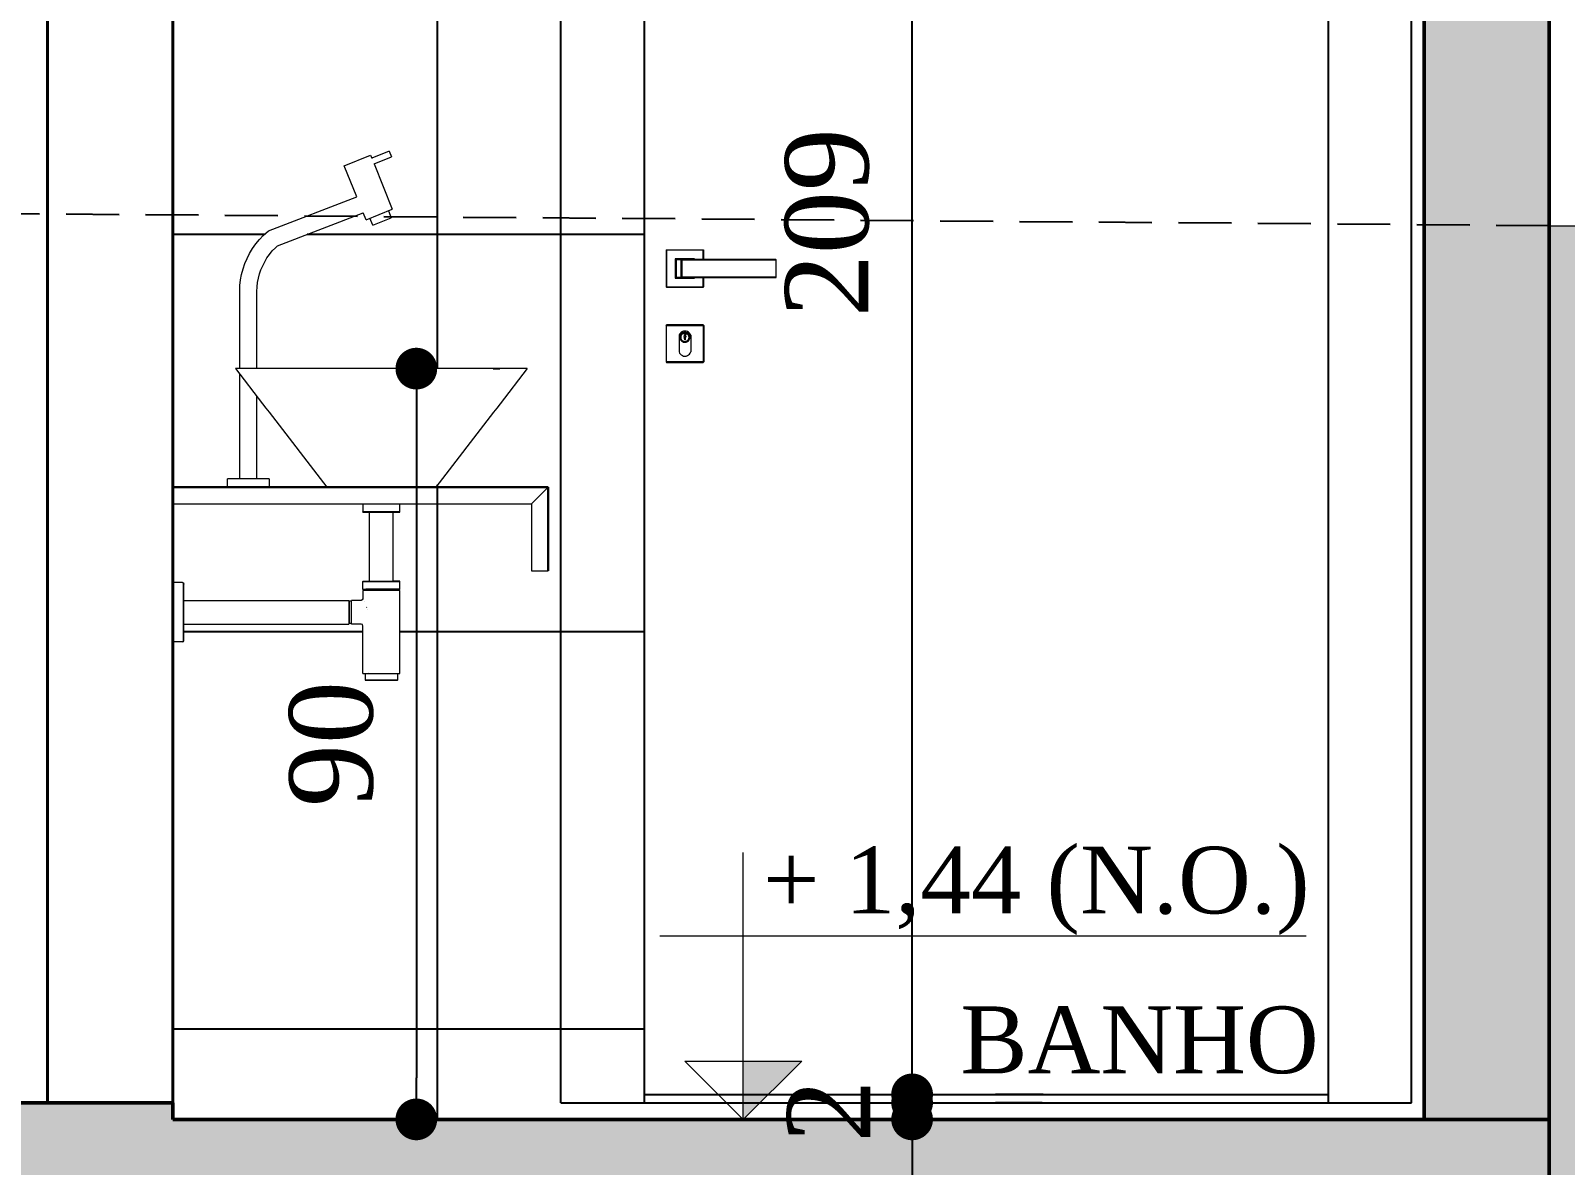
# Model space of a CAD drawing. Header units: millimetres. Extents: x 81693 to 98868, y 6565 to 11437.
# Drawn here: x 91829.7 to 92013.7, y 8896.2 to 9032.2 of the extents above; entities that cross this region are included whole.
import ezdxf
from ezdxf import colors
from ezdxf.entities.mleader import LeaderData, LeaderLine
from ezdxf.math import Vec2, Vec3

# ---------------------------------------------------------------- set-up
doc = ezdxf.new("R2010")
doc.units = ezdxf.units.MM
doc.linetypes.add('ACAD_ISO05W100', pattern=[33, 24, -3, 0, -3, 0, -3])
doc.linetypes.add('HIDDEN', pattern=[9.525, 6.35, -3.175])
for name, color, linetype, lineweight in [('Cotas', 12, 'Continuous', 5), ('Fachadas - Varanda', 3, 'Continuous', 30), ('Hachura', 1, 'Continuous', 9), ('Parede Baixa', 5, 'Continuous', 50), ('Parede Corte', 4, 'Continuous', 40), ('Pisos', 55, 'Continuous', 5), ('Portas - Janelas', 2, 'Continuous', 20), ('Projeção Balanço', 2, 'ACAD_ISO05W100', 20)]:
    doc.layers.add(name, color=color, linetype=linetype, lineweight=lineweight)
for name, color, linetype in [('Piso', 55, 'Continuous'), ('PORTAS', 3, 'Continuous'), ('Portas-Cotas', 2, 'Continuous'), ('Projeção Janela - Viga', 1, 'HIDDEN')]:
    doc.layers.add(name, color=color, linetype=linetype)
doc.styles.add('Valéria', font='romantic.ttf', dxfattribs={"height": 10})
doc.styles.add('Valéria1', font='romantic.ttf', dxfattribs={"height": 10})
doc.dimstyles.new('Cota - 50', dxfattribs={"dimtxt": 10, "dimasz": 5, "dimexe": 10, "dimexo": 20, "dimgap": 5, "dimtad": 1, "dimtxsty": 'Valéria', "dimblk": 'DOT', "dimcen": 0, "dimclrd": 12, "dimclre": 12, "dimclrt": 2, "dimazin": 2, "dimtfac": 1, "dimtix": 1, "dimtmove": 0, "dimatfit": 3, "dimldrblk": 'DOT', "dimfxl": 1, "dimarcsym": 0})

# ---------------------------------------------------------------- blocks, each defined once
blk = doc.blocks.new('_Dot')
at = {"color": 0, "linetype": 'ByBlock', "lineweight": -2}
blk.add_line((-0.5, 0), (-1, 0), dxfattribs=at)
at = {"color": 0, "linetype": 'ByBlock', "const_width": 0.5}
blk.add_lwpolyline([(-0.25, 0, 1), (0.25, 0, 1)], format="xyb", close=True, dxfattribs=at)
blk = doc.blocks.new('*D154')
at = {"layer": 'Cotas', "color": 12, "lineweight": -2, "transparency": 16777216}
for p, q in [((91885.15, 8991.72), (91885.95, 8991.72)), ((91875.95, 8986.72), (91875.95, 8906.72)), ((91891.75, 8901.72), (91885.95, 8901.72))]:
    blk.add_line(p, q, dxfattribs=at)
at = {"layer": 'Defpoints', "color": 0, "transparency": 16777216}
for p in [(91865.15, 8991.72), (91871.75, 8901.72), (91875.95, 8901.72)]:
    blk.add_point(p, dxfattribs=at)
at = {"layer": 'Cotas', "color": 12, "lineweight": -2, "transparency": 16777216, "xscale": 5, "yscale": 5, "zscale": 5}
for p, rotation in [((91875.95, 8991.72), 90), ((91875.95, 8901.72), 270)]:
    blk.add_blockref('_Dot', p, dxfattribs=dict(at, rotation=rotation))
at = {"layer": 'Cotas', "color": 2, "transparency": 16777216, "insert": (91865.78, 8946.72), "char_height": 10, "attachment_point": 5, "rotation": 90, "style": 'Valéria'}
blk.add_mtext('90', dxfattribs=at)
blk = doc.blocks.new('*D155')
at = {"layer": 'Cotas', "color": 12, "lineweight": -2, "transparency": 16777216}
for p, q in [((91935.38, 8908.72), (91935.38, 8913.72)), ((91935.38, 8903.72), (91935.38, 8901.72)), ((91950.97, 8903.72), (91945.38, 8903.72)), ((91950.97, 8901.72), (91945.38, 8901.72)), ((91935.38, 8896.72), (91935.38, 8891.72))]:
    blk.add_line(p, q, dxfattribs=at)
at = {"layer": 'Defpoints', "color": 0, "transparency": 16777216}
for p in [(91930.97, 8903.72), (91930.97, 8901.72), (91935.38, 8901.72)]:
    blk.add_point(p, dxfattribs=at)
at = {"layer": 'Cotas', "color": 12, "lineweight": -2, "transparency": 16777216, "xscale": 5, "yscale": 5, "zscale": 5}
for p, rotation in [((91935.38, 8903.72), 270), ((91935.38, 8901.72), 90)]:
    blk.add_blockref('_Dot', p, dxfattribs=dict(at, rotation=rotation))
at = {"layer": 'Cotas', "color": 2, "transparency": 16777216, "insert": (91925.38, 8902.72), "char_height": 10, "attachment_point": 5, "rotation": 90, "style": 'Valéria'}
blk.add_mtext('2', dxfattribs=at)
blk = doc.blocks.new('*D156')
at = {"layer": 'Cotas', "color": 12, "lineweight": -2, "transparency": 16777216}
for p, q in [((91951.09, 9113.72), (91945.38, 9113.72)), ((91935.38, 8909.72), (91935.38, 9108.72)), ((91951.09, 8904.72), (91945.38, 8904.72))]:
    blk.add_line(p, q, dxfattribs=at)
at = {"layer": 'Defpoints', "color": 0, "transparency": 16777216}
for p in [(91931.09, 9113.72), (91935.38, 9113.72), (91931.09, 8904.72)]:
    blk.add_point(p, dxfattribs=at)
at = {"layer": 'Cotas', "color": 12, "lineweight": -2, "transparency": 16777216, "xscale": 5, "yscale": 5, "zscale": 5}
for p, rotation in [((91935.38, 9113.72), 90), ((91935.38, 8904.72), 270)]:
    blk.add_blockref('_Dot', p, dxfattribs=dict(at, rotation=rotation))
at = {"layer": 'Cotas', "color": 2, "transparency": 16777216, "insert": (91925.21, 9009.22), "char_height": 10, "attachment_point": 5, "rotation": 90, "style": 'Valéria'}
blk.add_mtext('209', dxfattribs=at)
blk = doc.blocks.new('*D158')
at = {"layer": 'Cotas', "color": 12, "lineweight": -2, "transparency": 16777216}
for p, q in [((92016.75, 9213.72), (92074.52, 9213.72)), ((92064.52, 8906.72), (92064.52, 9208.72)), ((92016.75, 8901.72), (92074.52, 8901.72))]:
    blk.add_line(p, q, dxfattribs=at)
at = {"layer": 'Defpoints', "color": 0, "transparency": 16777216}
for p in [(91996.75, 9213.72), (92064.52, 9213.72), (91996.75, 8901.72)]:
    blk.add_point(p, dxfattribs=at)
at = {"layer": 'Cotas', "color": 12, "lineweight": -2, "transparency": 16777216, "xscale": 5, "yscale": 5, "zscale": 5}
for p, rotation in [((92064.52, 9213.72), 90), ((92064.52, 8901.72), 270)]:
    blk.add_blockref('_Dot', p, dxfattribs=dict(at, rotation=rotation))
at = {"layer": 'Cotas', "color": 2, "transparency": 16777216, "insert": (92054.42, 9057.72), "char_height": 10, "attachment_point": 5, "rotation": 90, "style": 'Valéria'}
blk.add_mtext('312', dxfattribs=at)
blk = doc.blocks.new('*D161')
at = {"layer": 'Cotas', "color": 12, "lineweight": -2, "transparency": 16777216}
for p, q in [((92012.84, 9346.72), (92108.55, 9346.72)), ((92098.55, 9341.72), (92098.55, 8906.72)), ((92016.75, 8901.72), (92108.55, 8901.72))]:
    blk.add_line(p, q, dxfattribs=at)
at = {"layer": 'Defpoints', "color": 0, "transparency": 16777216}
for p in [(91992.84, 9346.72), (91996.75, 8901.72), (92098.55, 8901.72)]:
    blk.add_point(p, dxfattribs=at)
at = {"layer": 'Cotas', "color": 12, "lineweight": -2, "transparency": 16777216, "xscale": 5, "yscale": 5, "zscale": 5}
for p, rotation in [((92098.55, 9346.72), 90), ((92098.55, 8901.72), 270)]:
    blk.add_blockref('_Dot', p, dxfattribs=dict(at, rotation=rotation))
at = {"layer": 'Cotas', "color": 2, "transparency": 16777216, "insert": (92088.36, 9124.22), "char_height": 10, "attachment_point": 5, "rotation": 90, "style": 'Valéria'}
blk.add_mtext('445', dxfattribs=at)

msp = doc.modelspace()

# ---------------------------------------------------------------- hatches: boundary and pattern name
at = {"layer": 'Hachura'}
h = msp.add_hatch(dxfattribs=at)
h.set_pattern_fill('EARTH', color=256, scale=2, angle=45)
h.set_pattern_definition([(45, (24631.961, 6959.92), (2e-15, 17.9605122), [12.7, -12.7]), (45, (24628.593, 6963.288), (2e-15, 17.9605122), [12.7, -12.7]), (45, (24625.226, 6966.656), (2e-15, 17.9605122), [12.7, -12.7]), (135, (24625.226, 6968.901), (-17.9605122, 2e-15), [12.7, -12.7]), (135, (24628.593, 6972.268), (-17.9605122, 2e-15), [12.7, -12.7]), (135, (24631.961, 6975.636), (-17.9605122, 2e-15), [12.7, -12.7])])
edge = h.paths.add_edge_path()
edge.add_line((92041.754, 9008.8371), (92011.754, 9008.8371))
edge.add_line((92011.754, 9008.8371), (92011.754, 8763.7156))
edge.add_arc((92011.754, 8757.7156), 6, 42.062441, 90, ccw=False)
edge.add_line((92016.2084, 8761.7353), (92041.754, 8784.787))
edge.add_line((92041.754, 8784.787), (92041.754, 9008.8371))
edge = h.paths.add_edge_path()
edge.add_line((92041.754, 8784.787), (92016.2084, 8761.7353))
edge.add_arc((92011.754, 8757.7156), 6, 0, 42.062441, ccw=False)
edge.add_arc((92011.754, 8757.7156), 6, -90, 0, ccw=False)
edge.add_line((92011.754, 8751.7156), (92011.754, 8748.7156))
edge.add_line((92011.754, 8748.7156), (92011.754, 8705.8223))
edge.add_line((92011.754, 8705.8223), (92041.754, 8705.8223))
edge.add_line((92041.754, 8705.8223), (92041.754, 8784.787))
h.paths.add_polyline_path([(91981.754, 8893.7156), (91854.254, 8893.7156), (91854.254, 8757.7156), (91981.754, 8757.7156)])
h.paths.add_polyline_path([(91824.254, 8893.7156), (91736.754, 8893.7156), (91736.754, 8757.7156), (91824.254, 8757.7156)])
h.paths.add_polyline_path([(91689.649, 8893.7156), (91526.754, 8893.7156), (91526.754, 8756.3139), (91556.2851, 8756.3993), (91689.6994, 8757.4401)])
h.paths.add_polyline_path([(91706.754, 8893.7156), (91689.649, 8893.7156), (91689.6994, 8757.4401), (91706.754, 8757.5732)])
h.paths.add_polyline_path([(91706.754, 8756.8342), (91689.6996, 8756.7849), (91689.7058, 8740.0792), (91706.754, 8740.1612)])
h.paths.add_polyline_path([(91689.6996, 8756.7849), (91556.2851, 8756.3993), (91526.754, 8756.1689), (91526.754, 8739.2953), (91689.7058, 8740.0792)])
h.paths.add_polyline_path([(91689.7058, 8740.0792), (91526.754, 8739.2953), (91526.754, 8705.8223), (91689.7185, 8705.8223)])
h.paths.add_polyline_path([(91706.754, 8757.5732), (91689.6994, 8757.4401), (91689.6996, 8756.7849), (91706.754, 8756.8342)])
h.paths.add_polyline_path([(91706.754, 8740.1612), (91689.7058, 8740.0792), (91689.7185, 8705.8223), (91706.754, 8705.8223)])
h.paths.add_polyline_path([(91824.254, 8757.1737), (91736.754, 8756.9209), (91736.754, 8740.3055), (91824.254, 8740.7264)])
h.paths.add_polyline_path([(91824.254, 8757.7156), (91736.754, 8757.7156), (91736.754, 8756.9209), (91824.254, 8757.1737)])
h.paths.add_polyline_path([(91824.254, 8740.7264), (91736.754, 8740.3055), (91736.754, 8705.8223), (91824.254, 8705.8223)])
h.paths.add_polyline_path([(91981.754, 8757.6289), (91854.254, 8757.2604), (91854.254, 8740.8708), (91981.754, 8741.4841)])
h.paths.add_polyline_path([(91981.754, 8741.4841), (91854.254, 8740.8708), (91854.254, 8705.8223), (91981.754, 8705.8223)])
h.paths.add_polyline_path([(91496.754, 8893.7156), (91406.754, 8893.7156), (91406.754, 8755.9527), (91496.754, 8756.2272)])
h.paths.add_polyline_path([(91496.754, 8755.9348), (91496.754, 8756.2272), (91406.754, 8755.9527), (91406.754, 8755.2327)])
h.paths.add_polyline_path([(91496.754, 8755.9348), (91406.754, 8755.2327), (91406.754, 8738.694), (91496.754, 8739.151)])
h.paths.add_polyline_path([(91496.754, 8739.151), (91406.754, 8738.694), (91406.754, 8705.8223), (91496.754, 8705.8223)])
h.paths.add_polyline_path([(91330.541, 8893.7156), (91034.254, 8893.7156), (91034.254, 8754.8905), (91330.541, 8755.7468)])
edge = h.paths.add_edge_path()
edge.add_arc((91076.2504, 8752.6542), 1.25, 0.446999, 89.73702, ccw=False)
edge.add_line((91077.5004, 8752.6639), (91330.541, 8754.6381))
edge.add_line((91330.541, 8754.6381), (91330.541, 8755.7468))
edge.add_line((91330.541, 8755.7468), (91034.254, 8754.8905))
edge.add_line((91034.254, 8754.8905), (91034.254, 8752.3265))
edge.add_line((91034.254, 8752.3265), (91075.0004, 8752.6444))
edge.add_arc((91076.2504, 8752.6542), 1.25, 89.73702, 180.446999, ccw=False)
edge = h.paths.add_edge_path()
edge.add_line((91330.541, 8754.6381), (91077.5004, 8752.6639))
edge.add_arc((91076.2504, 8752.6542), 1.25, -90.26298, 0.446999, ccw=False)
edge.add_arc((91076.2504, 8752.6542), 1.25, 180.446999, 269.73702, ccw=False)
edge.add_line((91075.0004, 8752.6444), (91034.254, 8752.3265))
edge.add_line((91034.254, 8752.3265), (91034.254, 8736.9261))
edge.add_line((91034.254, 8736.9261), (91215.2328, 8737.7967))
edge.add_arc((91216.4828, 8737.8027), 1.25, 90, 180.275624, ccw=False)
edge.add_arc((91216.4828, 8737.8027), 1.25, 0.275624, 90, ccw=False)
edge.add_line((91217.7328, 8737.8087), (91330.541, 8738.3514))
edge.add_line((91330.541, 8738.3514), (91330.541, 8754.6381))
h.paths.add_polyline_path([(91076.1791, 8737.1278), (91034.254, 8736.9261), (91034.254, 8705.8223), (91076.0354, 8705.8223)])
edge = h.paths.add_edge_path()
edge.add_line((91330.541, 8738.3514), (91217.7328, 8737.8087))
edge.add_arc((91216.4828, 8737.8027), 1.25, -90, 0.275624, ccw=False)
edge.add_arc((91216.4828, 8737.8027), 1.25, 180.275624, 270, ccw=False)
edge.add_line((91215.2328, 8737.7967), (91076.1791, 8737.1278))
edge.add_line((91076.1791, 8737.1278), (91076.0354, 8705.8223))
edge.add_line((91076.0354, 8705.8223), (91330.541, 8705.8223))
edge.add_line((91330.541, 8705.8223), (91330.541, 8738.3514))
h.paths.add_polyline_path([(91376.754, 8755.8659), (91330.541, 8755.7468), (91330.541, 8754.6381), (91376.754, 8754.9596)])
h.paths.add_polyline_path([(91376.754, 8754.9596), (91330.541, 8754.6381), (91330.541, 8738.3514), (91376.754, 8738.5496)])
h.paths.add_polyline_path([(91376.754, 8738.5496), (91330.541, 8738.3514), (91330.541, 8705.8223), (91376.754, 8705.8223)])
h.paths.add_polyline_path([(91376.754, 8893.7156), (91330.541, 8893.7156), (91330.541, 8755.7468), (91376.754, 8755.8659)])
h.paths.add_polyline_path([(91004.254, 8893.7156), (90911.754, 8893.7156), (90911.754, 8754.522), (91004.254, 8754.8038)])
h.paths.add_polyline_path([(91004.254, 8754.8038), (90911.754, 8754.522), (90911.754, 8751.3708), (91004.254, 8752.0925)])
h.paths.add_polyline_path([(91004.254, 8752.0925), (90911.754, 8751.3708), (90911.754, 8736.3127), (91004.254, 8736.7818)])
h.paths.add_polyline_path([(91004.254, 8736.7818), (90911.754, 8736.3127), (90911.754, 8705.8223), (91004.254, 8705.8223)])
edge = h.paths.add_edge_path()
edge.add_line((90881.754, 8893.7156), (90551.754, 8893.7156))
edge.add_line((90551.754, 8893.7156), (90551.754, 8753.496))
edge.add_line((90551.754, 8753.496), (90786.6431, 8754.1749))
edge.add_arc((90787.8931, 8754.1785), 1.25, 89.889028, 180.165594, ccw=False)
edge.add_arc((90787.8931, 8754.1785), 1.25, 0.165594, 89.889028, ccw=False)
edge.add_line((90789.1431, 8754.1821), (90881.754, 8754.4353))
edge.add_line((90881.754, 8754.4353), (90881.754, 8893.7156))
edge = h.paths.add_edge_path()
edge.add_line((90881.754, 8754.4353), (90789.1431, 8754.1821))
edge.add_arc((90787.8931, 8754.1785), 1.25, -90.110972, 0.165594, ccw=False)
edge.add_arc((90787.8931, 8754.1785), 1.25, 180.165594, 269.889028, ccw=False)
edge.add_line((90786.6431, 8754.1749), (90551.754, 8753.496))
edge.add_line((90551.754, 8753.496), (90551.754, 8748.5622))
edge.add_line((90551.754, 8748.5622), (90881.754, 8751.0977))
edge.add_line((90881.754, 8751.0977), (90881.754, 8754.4353))
h.paths.add_polyline_path([(90787.8834, 8749.1785), (90787.8858, 8750.4044), (90551.754, 8748.5622), (90551.754, 8734.605), (90787.8574, 8735.7408)])
h.paths.add_polyline_path([(90787.8574, 8735.7408), (90551.754, 8734.605), (90551.754, 8705.8223), (90787.7995, 8705.8223)])
h.paths.add_polyline_path([(90521.754, 9020.4233), (90491.754, 9020.4233), (90491.754, 8705.8223), (90521.754, 8705.8223)])
at = {"layer": 'Piso'}
h = msp.add_hatch(dxfattribs=at)
h.set_pattern_fill('ANSI37', color=256, scale=15, angle=45)
h.set_pattern_definition([(90, (24631.96, 6959.92), (-47.625, 1e-14), []), (180, (24631.96, 6959.92), (-1e-14, -47.625), [])])
h.paths.add_polyline_path([(91996.754, 9196.7156), (91996.754, 9213.7156), (91846.754, 9213.7156), (91846.754, 9196.7156), (91846.754, 9138.7502), (91996.754, 9152.3829), (91996.754, 9163.7156)])
h.paths.add_polyline_path([(91996.754, 9152.3829), (91846.754, 9138.7502), (91846.754, 9010.1258), (91862.7922, 9010.0012), (91868.8121, 9012.313), (91867.314, 9016.0208), (91870.461, 9017.2922), (91870.6075, 9016.9296), (91872.6891, 9017.7706), (91872.9628, 9017.0932), (91870.8812, 9016.2522), (91873.0705, 9010.8336), (91872.6069, 9010.6463), (91872.8993, 9009.9226), (91893.254, 9009.7644), (91893.254, 9123.7156), (91995.254, 9123.7156), (91995.254, 9008.9717), (91996.754, 9008.9601)])
h.paths.add_polyline_path([(91872.8993, 9009.9226), (91872.9422, 9009.8165), (91870.7224, 9008.9196), (91870.3871, 9009.7494), (91869.9235, 9009.5621), (91869.768, 9009.947), (91868.4354, 9009.9573), (91859.3176, 9006.4573), (91859.0483, 9006.2102), (91858.6851, 9005.8258), (91858.3502, 9005.4165), (91858.0453, 9004.9844), (91857.7719, 9004.5317), (91857.5315, 9004.0606), (91857.3252, 9003.5736), (91857.1541, 9003.0732), (91857.0191, 9002.5619), (91856.9208, 9002.0422), (91856.8598, 9001.5169), (91856.8358, 9000.9769), (91856.8358, 8991.7156), (91889.254, 8991.7156), (91885.9817, 8987.4917), (91885.5808, 8986.9743), (91885.2085, 8986.4917), (91878.2711, 8977.4917), (91891.754, 8977.4917), (91891.754, 8967.4917), (91889.754, 8967.4917), (91889.754, 8975.4917), (91891.754, 8977.4917), (91846.754, 8977.4917), (91846.754, 8966.0762), (91848.0896, 8966.0731), (91848.0897, 8958.9537), (91846.754, 8958.9794), (91846.754, 8903.7156), (91846.754, 8901.7156), (91915.1469, 8901.7156), (91912.1469, 8904.7156), (91903.254, 8904.7156), (91903.254, 9009.6867)])
h.paths.add_polyline_path([(91873.7399, 8974.5122), (91873.8961, 8974.5122), (91873.9221, 8974.5389), (91873.764, 8974.5389)], flags=16)
h.paths.add_polyline_path([(91873.9221, 8966.2131), (91873.9534, 8966.2398), (91873.4797, 8966.2399), (91873.4733, 8966.2389), (91873.7205, 8966.2398), (91873.3206, 8966.2398), (91873.2942, 8966.2131)], flags=16)
h.paths.add_polyline_path([(91869.889, 8965.287), (91873.5859, 8965.287), (91873.6152, 8965.2871), (91873.9221, 8965.287), (91873.9802, 8965.2872), (91873.9802, 8965.1414), (91873.9618, 8965.1414), (91873.9619, 8957.0098), (91873.9619, 8955.1682), (91873.7131, 8955.1682), (91873.7131, 8954.3668), (91869.7969, 8954.3668), (91869.7969, 8955.1682), (91869.795, 8955.1682), (91869.5463, 8955.1681), (91869.5463, 8960.864), (91869.4798, 8961.0437), (91869.3508, 8961.0911), (91868.1922, 8961.0979), (91868.1922, 8961.1599), (91867.8385, 8961.1599), (91867.8385, 8963.8769), (91868.1922, 8963.8769), (91868.1922, 8963.9392), (91869.352, 8963.9363), (91869.4757, 8963.9914), (91869.5296, 8964.1144), (91869.5482, 8965.2667), (91869.5278, 8965.287)], flags=16)
h.paths.add_polyline_path([(91873.6142, 8965.2603), (91873.5808, 8965.2603), (91873.592, 8965.2603)], flags=0)
h.paths.add_polyline_path([(91869.5278, 8974.5389), (91869.5545, 8974.5122), (91869.6075, 8974.5122), (91869.7686, 8974.5122), (91869.7681, 8974.5122), (91869.5278, 8974.5122)], flags=16)
h.paths.add_polyline_path([(91873.1706, 8966.2398), (91873.1706, 8966.2131), (91873.1263, 8966.2131), (91870.3375, 8966.2131), (91869.5279, 8966.2131), (91869.5546, 8966.2399), (91870.0283, 8966.2398), (91870.0437, 8966.2398), (91870.3375, 8966.2398), (91873.1706, 8966.2398)], flags=16)
h.paths.add_polyline_path([(91854.8804, 9002.3532), (91855.006, 9003.0174), (91855.1786, 9003.6709), (91855.3972, 9004.3105), (91855.6609, 9004.9329), (91855.9682, 9005.5349), (91856.3176, 9006.1135), (91856.7073, 9006.6658), (91857.1353, 9007.1889), (91857.5995, 9007.6802), (91858.2121, 9008.2423), (91862.7922, 9010.0012), (91846.754, 9010.1258), (91846.754, 8977.4917), (91853.3074, 8977.4917), (91853.3074, 8978.4976), (91854.7732, 8978.4976), (91854.7732, 8991.0454), (91854.254, 8991.7156), (91854.7732, 8991.7156), (91854.7732, 9001.4299)])
h.paths.add_polyline_path([(91935.9742, 9149.4775), (91935.9742, 9176.6668), (91914.421, 9176.6668), (91914.421, 9149.4775)], flags=24)
h.paths.add_polyline_path([(91876.4257, 8936.7674), (91876.4257, 8956.5603), (91854.8724, 8956.5603), (91854.8724, 8936.7674)], flags=24)
at = {"layer": 'Portas - Janelas'}
msp.add_hatch(color=256, dxfattribs=at).paths.add_polyline_path([(91922.1469, 8908.7156), (91915.1469, 8908.7156), (91915.1469, 8901.7156)])
at = {"layer": 'Portas-Cotas'}
h = msp.add_hatch(dxfattribs=at)
h.set_pattern_fill('AR-CONC', color=256, scale=0.1, angle=45)
h.set_pattern_definition([(95, (24631.961, 6959.92), (14.009465, 11.755338), [1.905, -20.955]), (40, (24631.961, 6959.92), (-16.0018453, 11.017673), [1.524, -16.7640584]), (145.451445, (24633.128, 6960.9), (-1.9923798, 22.77301), [1.619001, -17.8090245]), (91.1842, (24628.37, 6963.513), (22.141024, 16.195341), [2.8575, -31.4325]), (141.635558, (24630.214, 6964.862), (-0.708662, 34.282676), [2.428502, -26.713561]), (36.18415, (24628.37, 6963.513), (-0.708662, 34.282676), [2.285997, -25.145973]), (66, (24631.063, 6964.411), (17.951998, 3.489515), [1.905, -20.955]), (11, (24631.063, 6964.41), (-8.6539927, 17.3941193), [1.524, -16.764]), (116.451445, (24632.559, 6964.702), (9.298005, 20.8836343), [1.619001, -17.808994]), (82.5, (24631.961, 6959.9206), (-5.7605469, 6.19734137), [0, -16.5608, 0, -17.018, 0, -16.8275]), (52.5, (24631.961, 6959.921), (-2.3589727, 11.8087), [0, -9.7028, 0, -16.1798, 0, -6.4135]), (12.5, (24627.956, 6955.9154), (9.9927863, 9.18261956), [0, -6.35, 0, -19.812, 0, -26.289]), (2.5, (24626.16, 6954.119), (8.6763904, 12.2722393), [0, -8.255, 0, -13.1572, 0, -18.669])])
h.paths.add_polyline_path([(91721.754, 9073.7156), (91706.754, 9073.7156), (91706.754, 9058.7156), (91721.754, 9058.7156)])
h.paths.add_polyline_path([(92011.754, 9153.7461), (91996.754, 9152.3829), (91996.754, 9008.9601), (92011.754, 9008.8435)])
h.paths.add_polyline_path([(92011.754, 9008.8435), (91996.754, 9008.9601), (91996.754, 8901.7156), (92011.754, 8901.7156)])
edge = h.paths.add_edge_path()
edge.add_line((91854.254, 8893.7156), (91981.754, 8893.7156))
edge.add_line((91981.754, 8893.7156), (91981.754, 8757.7156))
edge.add_line((91981.754, 8757.7156), (92005.754, 8757.7156))
edge.add_arc((92011.754, 8757.7156), 6, 90, 180, ccw=False)
edge.add_line((92011.754, 8763.7156), (92011.754, 8766.7156))
edge.add_line((92011.754, 8766.7156), (92011.754, 8901.7156))
edge.add_line((92011.754, 8901.7156), (91996.754, 8901.7156))
edge.add_line((91996.754, 8901.7156), (91846.754, 8901.7156))
edge.add_line((91846.754, 8901.7156), (91846.754, 8903.7156))
edge.add_line((91846.754, 8903.7156), (91706.754, 8903.7156))
edge.add_line((91706.754, 8903.7156), (91706.754, 8898.7156))
edge.add_line((91706.754, 8898.7156), (91689.6471, 8898.7156))
edge.add_line((91689.6471, 8898.7156), (91689.649, 8893.7156))
edge.add_line((91689.649, 8893.7156), (91706.754, 8893.7156))
edge.add_line((91706.754, 8893.7156), (91706.754, 8757.5732))
edge.add_line((91706.754, 8757.5732), (91725.0135, 8757.7156))
edge.add_line((91725.0135, 8757.7156), (91736.754, 8757.7156))
edge.add_line((91736.754, 8757.7156), (91736.754, 8893.7156))
edge.add_line((91736.754, 8893.7156), (91824.254, 8893.7156))
edge.add_line((91824.254, 8893.7156), (91824.254, 8757.7156))
edge.add_line((91824.254, 8757.7156), (91854.254, 8757.7156))
edge.add_line((91854.254, 8757.7156), (91854.254, 8893.7156))
h.paths.add_polyline_path([(91854.254, 8757.7156), (91824.254, 8757.7156), (91824.254, 8757.1737), (91854.254, 8757.2604)])
h.paths.add_polyline_path([(91854.254, 8757.2604), (91824.254, 8757.1737), (91824.254, 8740.7264), (91854.254, 8740.8708)])
h.paths.add_polyline_path([(91854.254, 8740.8708), (91824.254, 8740.7264), (91824.254, 8705.8223), (91854.254, 8705.8223)])
edge = h.paths.add_edge_path()
edge.add_arc((92011.754, 8757.7156), 6, 180.165594, 270, ccw=False)
edge.add_line((92005.754, 8757.6983), (91981.754, 8757.6289))
edge.add_line((91981.754, 8757.6289), (91981.754, 8741.4841))
edge.add_line((91981.754, 8741.4841), (92011.754, 8741.6284))
edge.add_line((92011.754, 8741.6284), (92011.754, 8751.7156))
h.paths.add_polyline_path([(92011.754, 8741.6284), (91981.754, 8741.4841), (91981.754, 8705.8223), (92011.754, 8705.8223)])
h.paths.add_polyline_path([(91736.754, 8757.7156), (91725.0135, 8757.7156), (91706.754, 8757.5732), (91706.754, 8756.8342), (91736.754, 8756.9209)])
h.paths.add_polyline_path([(91736.754, 8756.9209), (91706.754, 8756.8342), (91706.754, 8740.1612), (91736.754, 8740.3055)])
h.paths.add_polyline_path([(91736.754, 8740.3055), (91706.754, 8740.1612), (91706.754, 8705.8223), (91736.754, 8705.8223)])
h.paths.add_polyline_path([(91526.754, 8739.2953), (91496.754, 8739.151), (91496.754, 8705.8223), (91526.754, 8705.8223)])
h.paths.add_polyline_path([(91526.754, 8756.1689), (91496.754, 8755.9348), (91496.754, 8739.151), (91526.754, 8739.2953)])
h.paths.add_polyline_path([(91526.754, 8756.3139), (91496.754, 8756.2272), (91496.754, 8755.9348), (91526.754, 8756.1689)], flags=17)
h.paths.add_polyline_path([(91526.754, 8893.7156), (91689.649, 8893.7156), (91689.6471, 8898.7156), (91526.754, 8898.7156), (91526.754, 8903.7156), (91330.541, 8903.7156), (91330.541, 8893.7156), (91376.754, 8893.7156), (91376.754, 8755.8659), (91406.754, 8755.9527), (91406.754, 8893.7156), (91496.754, 8893.7156), (91496.754, 8756.2272), (91526.754, 8756.3139)])
h.paths.add_polyline_path([(91406.754, 8755.2327), (91406.754, 8755.9527), (91376.754, 8755.8659), (91376.754, 8754.9596)])
h.paths.add_polyline_path([(91406.754, 8755.2327), (91376.754, 8754.9596), (91376.754, 8738.5496), (91406.754, 8738.694)])
h.paths.add_polyline_path([(91406.754, 8738.694), (91376.754, 8738.5496), (91376.754, 8705.8223), (91406.754, 8705.8223)])
h.paths.add_polyline_path([(91034.254, 8754.8905), (91004.254, 8754.8038), (91004.254, 8752.0925), (91034.254, 8752.3265)])
h.paths.add_polyline_path([(91034.254, 8752.3265), (91004.254, 8752.0925), (91004.254, 8736.7818), (91034.254, 8736.9261)])
h.paths.add_polyline_path([(91034.254, 8736.9261), (91004.254, 8736.7818), (91004.254, 8705.8223), (91034.254, 8705.8223)])
h.paths.add_polyline_path([(91034.254, 8893.7156), (91330.541, 8893.7156), (91330.541, 8903.7156), (90521.754, 8903.7156), (90521.754, 8753.4093), (90551.754, 8753.496), (90551.754, 8893.7156), (90881.754, 8893.7156), (90881.754, 8754.4353), (90911.754, 8754.522), (90911.754, 8893.7156), (91004.254, 8893.7156), (91004.254, 8754.8038), (91034.254, 8754.8905)])
h.paths.add_polyline_path([(90911.754, 8754.522), (90881.754, 8754.4353), (90881.754, 8751.0977), (90911.754, 8751.3708)])
h.paths.add_polyline_path([(90911.754, 8751.3708), (90881.754, 8751.0977), (90881.754, 8736.1684), (90911.754, 8736.3127)])
h.paths.add_polyline_path([(90911.754, 8736.3127), (90881.754, 8736.1684), (90881.754, 8705.8223), (90911.754, 8705.8223)])
h.paths.add_polyline_path([(90551.754, 8734.605), (90521.754, 8734.4606), (90521.754, 8705.8223), (90551.754, 8705.8223)])
h.paths.add_polyline_path([(90551.754, 8748.5622), (90521.754, 8748.3281), (90521.754, 8734.4606), (90551.754, 8734.605)])
h.paths.add_polyline_path([(90551.754, 8753.496), (90521.754, 8753.4093), (90521.754, 8748.3281), (90551.754, 8748.5622)])

# ---------------------------------------------------------------- linework, layer by layer
at = {"layer": 'Fachadas - Varanda'}
for p, q in [((91846.754, 8977.4917), (91891.754, 8977.4917)), ((91891.754, 8977.4917), (91891.754, 8967.4917))]:
    msp.add_line(p, q, dxfattribs=at)
at = {"layer": 'Hachura'}
for p, q in [((91867.314, 9016.0208), (91870.461, 9017.2922)), ((91868.8121, 9012.313), (91867.314, 9016.0208)), ((91870.461, 9017.2922), (91870.6075, 9016.9296)), ((91872.6891, 9017.7706), (91870.6075, 9016.9296)), ((91870.6075, 9016.9296), (91870.6092, 9016.9254)), ((91870.8812, 9016.2522), (91872.9628, 9017.0932)), ((91870.8812, 9016.2522), (91873.0705, 9010.8336)), ((91872.6891, 9017.7706), (91872.9628, 9017.0932)), ((91858.2121, 9008.2423), (91868.8121, 9012.313)), ((91869.9235, 9009.5621), (91873.0705, 9010.8336)), ((91872.6069, 9010.6463), (91872.9422, 9009.8165)), ((91859.3176, 9006.4573), (91869.5855, 9010.3988)), ((91869.9235, 9009.5621), (91869.5855, 9010.3988)), ((91870.7224, 9008.9196), (91870.3871, 9009.7494)), ((91870.7224, 9008.9196), (91872.9422, 9009.8165)), ((91856.7073, 9006.6658), (91857.1353, 9007.1889)), ((91857.1353, 9007.1889), (91857.5995, 9007.6802)), ((91857.5995, 9007.6802), (91858.2121, 9008.2423)), ((91855.3972, 9004.3105), (91855.6609, 9004.9329)), ((91855.6609, 9004.9329), (91855.9682, 9005.5349)), ((91855.9682, 9005.5349), (91856.3176, 9006.1135)), ((91856.3176, 9006.1135), (91856.7073, 9006.6658)), ((91857.7719, 9004.5317), (91858.0453, 9004.9844)), ((91858.0453, 9004.9844), (91858.3502, 9005.4165)), ((91858.3502, 9005.4165), (91858.6851, 9005.8258)), ((91858.6851, 9005.8258), (91859.0483, 9006.2102)), ((91859.0483, 9006.2102), (91859.3176, 9006.4573)), ((91905.9545, 9005.9656), (91905.8945, 9005.9056)), ((91905.8945, 9005.9056), (91905.8945, 9001.5256)), ((91905.8945, 9005.9056), (91905.9545, 9005.9056)), ((91905.9545, 9005.9056), (91905.9545, 9005.9656)), ((91905.9545, 9005.9656), (91910.3345, 9005.9656)), ((91905.9545, 9005.9056), (91905.9545, 9001.5256)), ((91910.3345, 9005.9056), (91905.9545, 9005.9056)), ((91910.3345, 9005.9656), (91910.3945, 9005.9056)), ((91910.3345, 9005.9656), (91910.3345, 9005.9056)), ((91910.3345, 9004.8156), (91910.3345, 9005.9056)), ((91910.3345, 9005.9056), (91910.3945, 9005.9056)), ((91910.3945, 9004.8156), (91910.3945, 9005.9056)), ((91855.006, 9003.0174), (91855.1786, 9003.6709)), ((91855.1786, 9003.6709), (91855.3972, 9004.3105)), ((91857.1541, 9003.0732), (91857.3252, 9003.5736)), ((91857.3252, 9003.5736), (91857.5315, 9004.0606)), ((91857.5315, 9004.0606), (91857.7719, 9004.5317)), ((91909.3045, 9004.8756), (91906.9845, 9004.8756)), ((91906.9845, 9004.8756), (91906.9845, 9002.5556)), ((91907.1045, 9004.8156), (91907.0445, 9004.7556)), ((91907.0445, 9004.7556), (91907.0445, 9002.6756)), ((91907.6845, 9004.8156), (91907.1045, 9004.8156)), ((91907.1045, 9004.7556), (91907.1045, 9004.8156)), ((91907.6845, 9004.7556), (91907.1045, 9004.7556)), ((91907.1045, 9004.7556), (91907.1045, 9002.6756)), ((91907.6845, 9004.8156), (91907.8045, 9004.8156)), ((91907.7445, 9004.7556), (91907.6845, 9004.8156)), ((91907.6845, 9004.8156), (91907.6845, 9004.7556)), ((91907.6845, 9002.6756), (91907.6845, 9004.7556)), ((91907.7645, 9004.7756), (91907.7445, 9004.7556)), ((91907.7445, 9002.6756), (91907.7445, 9004.7556)), ((91907.8045, 9004.8156), (91907.7645, 9004.7756)), ((91907.8045, 9004.8156), (91907.8045, 9004.7556)), ((91909.1845, 9004.8156), (91907.8045, 9004.8156)), ((91907.8045, 9002.6756), (91907.8045, 9004.7556)), ((91907.8045, 9004.7556), (91919.0345, 9004.7556)), ((91909.2745, 9004.8156), (91909.1845, 9004.8156)), ((91909.3045, 9004.8156), (91909.2745, 9004.8156)), ((91909.3045, 9004.8156), (91909.3045, 9004.8756)), ((91910.3345, 9004.8156), (91909.3045, 9004.8156)), ((91910.3945, 9004.8156), (91910.3345, 9004.8156)), ((91913.504, 9004.8156), (91910.3945, 9004.8156)), ((91915.2123, 9004.8156), (91913.504, 9004.8156)), ((91917.7748, 9004.8156), (91915.2123, 9004.8156)), ((91919.0345, 9004.8156), (91917.7748, 9004.8156)), ((91919.0345, 9004.8156), (91919.0945, 9004.7556)), ((91919.0345, 9004.7556), (91919.0345, 9004.8156)), ((91919.0945, 9004.7556), (91919.0345, 9004.7556)), ((91919.0345, 9004.7556), (91919.0345, 9002.6756)), ((91919.0945, 9002.6756), (91919.0945, 9004.7556)), ((91854.7732, 9001.0227), (91854.8024, 9001.6818)), ((91854.8024, 9001.6818), (91854.8804, 9002.3532)), ((91854.8804, 9002.3532), (91855.006, 9003.0174)), ((91856.8358, 9000.9769), (91856.8598, 9001.5169)), ((91856.8598, 9001.5169), (91856.9208, 9002.0422)), ((91856.9208, 9002.0422), (91857.0191, 9002.5619)), ((91857.0191, 9002.5619), (91857.1541, 9003.0732)), ((91905.8945, 9001.5256), (91905.9545, 9001.4656)), ((91905.9545, 9001.5256), (91905.8945, 9001.5256)), ((91905.9545, 9001.5256), (91910.3345, 9001.5256)), ((91905.9545, 9001.4656), (91905.9545, 9001.5256)), ((91905.9545, 9001.4656), (91910.3345, 9001.4656)), ((91906.9845, 9002.5556), (91909.3045, 9002.5556)), ((91907.1045, 9002.6756), (91907.0445, 9002.6756)), ((91907.1045, 9002.6156), (91907.0445, 9002.6756)), ((91907.1045, 9002.6756), (91907.6845, 9002.6756)), ((91907.1045, 9002.6156), (91907.1045, 9002.6756)), ((91907.6845, 9002.6156), (91907.1045, 9002.6156)), ((91907.7445, 9002.6756), (91907.6845, 9002.6156)), ((91907.6845, 9002.6756), (91907.6845, 9002.6156)), ((91907.8045, 9002.6156), (91907.6845, 9002.6156)), ((91907.7645, 9002.6556), (91907.7445, 9002.6756)), ((91907.8045, 9002.6156), (91907.7645, 9002.6556)), ((91919.0345, 9002.6756), (91907.8045, 9002.6756)), ((91907.8045, 9002.6756), (91907.8045, 9002.6156)), ((91909.1845, 9002.6156), (91907.8045, 9002.6156)), ((91909.2745, 9002.6156), (91909.1845, 9002.6156)), ((91909.3045, 9002.6156), (91909.2745, 9002.6156)), ((91909.3045, 9002.5556), (91909.3045, 9002.6156)), ((91910.3345, 9002.6156), (91909.3045, 9002.6156)), ((91910.3345, 9001.5256), (91910.3345, 9002.6156)), ((91910.3945, 9002.6156), (91910.3345, 9002.6156)), ((91910.3345, 9001.4656), (91910.3945, 9001.5256)), ((91910.3945, 9001.5256), (91910.3345, 9001.5256)), ((91910.3345, 9001.5256), (91910.3345, 9001.4656)), ((91910.3945, 9001.5256), (91910.3945, 9002.6156)), ((91913.504, 9002.6156), (91910.3945, 9002.6156)), ((91915.2123, 9002.6156), (91913.504, 9002.6156)), ((91917.7748, 9002.6156), (91915.2123, 9002.6156)), ((91919.0345, 9002.6156), (91917.7748, 9002.6156)), ((91919.0345, 9002.6156), (91919.0945, 9002.6756)), ((91919.0345, 9002.6156), (91919.0345, 9002.6756)), ((91919.0345, 9002.6756), (91919.0945, 9002.6756)), ((91854.7732, 8991.7156), (91854.7732, 9001.0227)), ((91905.8945, 8996.9056), (91905.9545, 8996.9656)), ((91905.9545, 8996.9056), (91905.8945, 8996.9056)), ((91905.8945, 8996.9056), (91905.8945, 8992.5256)), ((91905.9545, 8996.9656), (91905.9545, 8996.9056)), ((91910.3345, 8996.9656), (91905.9545, 8996.9656)), ((91905.9545, 8996.9056), (91910.3345, 8996.9056)), ((91905.9545, 8992.5256), (91905.9545, 8996.9056)), ((91907.5087, 8995.8542), (91907.4445, 8995.7156)), ((91907.5999, 8995.9767), (91907.5087, 8995.8542)), ((91907.6249, 8995.7756), (91907.5649, 8995.6309)), ((91907.7144, 8996.0778), (91907.5999, 8995.9767)), ((91907.7202, 8995.8999), (91907.6249, 8995.7756)), ((91907.7115, 8995.7256), (91907.6615, 8995.6051)), ((91907.7909, 8995.8292), (91907.7115, 8995.7256)), ((91907.8471, 8996.1533), (91907.7144, 8996.0778)), ((91907.8445, 8995.9953), (91907.7202, 8995.8999)), ((91907.8945, 8995.9087), (91907.7909, 8995.8292)), ((91907.9892, 8996.0552), (91907.8445, 8995.9953)), ((91907.9926, 8996.1999), (91907.8471, 8996.1533)), ((91908.0151, 8995.9586), (91907.8945, 8995.9087)), ((91908.1445, 8996.0756), (91907.9892, 8996.0552)), ((91908.1445, 8996.2156), (91907.9926, 8996.1999)), ((91908.1445, 8995.9756), (91908.0151, 8995.9586)), ((91908.0954, 8995.8156), (91908.0954, 8995.9156)), ((91908.2458, 8995.9156), (91908.0954, 8995.9156)), ((91908.1955, 8995.8156), (91908.0954, 8995.8156)), ((91908.2964, 8996.1999), (91908.1445, 8996.2156)), ((91908.2998, 8996.0552), (91908.1445, 8996.0756)), ((91908.2739, 8995.9586), (91908.1445, 8995.9756)), ((91908.1955, 8995.7623), (91908.1445, 8995.7623)), ((91908.1445, 8995.7623), (91908.1445, 8995.7156)), ((91908.1955, 8995.8156), (91908.1955, 8995.7623)), ((91908.2458, 8995.9156), (91908.2458, 8995.7156)), ((91908.3945, 8995.9087), (91908.2739, 8995.9586)), ((91908.4418, 8996.1533), (91908.2964, 8996.1999)), ((91908.4445, 8995.9953), (91908.2998, 8996.0552)), ((91908.498, 8995.8292), (91908.3945, 8995.9087)), ((91908.5746, 8996.0778), (91908.4418, 8996.1533)), ((91908.5687, 8995.8999), (91908.4445, 8995.9953)), ((91908.5775, 8995.7256), (91908.498, 8995.8292)), ((91908.6641, 8995.7756), (91908.5687, 8995.8999)), ((91908.6891, 8995.9767), (91908.5746, 8996.0778)), ((91908.6274, 8995.6051), (91908.5775, 8995.7256)), ((91908.724, 8995.6309), (91908.6641, 8995.7756)), ((91908.7803, 8995.8542), (91908.6891, 8995.9767)), ((91908.8445, 8995.7156), (91908.7803, 8995.8542)), ((91910.3945, 8996.9056), (91910.3345, 8996.9656)), ((91910.3345, 8996.9056), (91910.3345, 8996.9656)), ((91910.3345, 8996.9056), (91910.3345, 8992.5256)), ((91910.3945, 8996.9056), (91910.3345, 8996.9056)), ((91910.3945, 8996.9056), (91910.3945, 8992.5256)), ((91907.4445, 8995.7156), (91907.4445, 8993.7156)), ((91907.5649, 8995.6309), (91907.5445, 8995.4756)), ((91907.5445, 8995.4756), (91907.5649, 8995.3204)), ((91907.5649, 8995.3204), (91907.6249, 8995.1756)), ((91907.6249, 8995.1756), (91907.7202, 8995.0514)), ((91907.6615, 8995.6051), (91907.6445, 8995.4756)), ((91907.6445, 8995.4756), (91907.6615, 8995.3462)), ((91907.6615, 8995.3462), (91907.7115, 8995.2256)), ((91907.7115, 8995.2256), (91907.7909, 8995.1221)), ((91907.7202, 8995.0514), (91907.8445, 8994.956)), ((91907.7909, 8995.1221), (91907.8945, 8995.0426)), ((91907.8445, 8994.956), (91907.9892, 8994.8961)), ((91907.8945, 8995.0426), (91908.0151, 8994.9927)), ((91907.9892, 8994.8961), (91908.1445, 8994.8756)), ((91908.0151, 8994.9927), (91908.1445, 8994.9756)), ((91908.0954, 8995.5753), (91908.0516, 8995.5753)), ((91908.0516, 8995.4756), (91908.0516, 8995.5753)), ((91908.0954, 8995.4756), (91908.0516, 8995.4756)), ((91908.1445, 8995.7156), (91908.0954, 8995.7156)), ((91908.0954, 8995.5753), (91908.0954, 8995.7156)), ((91908.0954, 8995.2756), (91908.0954, 8995.4756)), ((91908.1445, 8995.2756), (91908.0954, 8995.2756)), ((91908.1445, 8995.1756), (91908.1445, 8995.2756)), ((91908.1955, 8995.1756), (91908.1445, 8995.1756)), ((91908.1445, 8994.9756), (91908.2739, 8994.9927)), ((91908.1445, 8994.8756), (91908.2998, 8994.8961)), ((91908.1955, 8995.7156), (91908.1955, 8995.6156)), ((91908.2458, 8995.7156), (91908.1955, 8995.7156)), ((91908.1955, 8995.6156), (91908.2458, 8995.6156)), ((91908.1955, 8995.4756), (91908.1955, 8995.1756)), ((91908.2458, 8995.4756), (91908.1955, 8995.4756)), ((91908.2458, 8995.6156), (91908.2458, 8995.4756)), ((91908.2739, 8994.9927), (91908.3945, 8995.0426)), ((91908.2998, 8994.8961), (91908.4445, 8994.956)), ((91908.3945, 8995.0426), (91908.498, 8995.1221)), ((91908.4445, 8994.956), (91908.5687, 8995.0514)), ((91908.498, 8995.1221), (91908.5775, 8995.2256)), ((91908.5687, 8995.0514), (91908.6641, 8995.1756)), ((91908.5775, 8995.2256), (91908.6274, 8995.3462)), ((91908.6445, 8995.4756), (91908.6274, 8995.6051)), ((91908.6274, 8995.3462), (91908.6445, 8995.4756)), ((91908.6641, 8995.1756), (91908.724, 8995.3204)), ((91908.7445, 8995.4756), (91908.724, 8995.6309)), ((91908.724, 8995.3204), (91908.7445, 8995.4756)), ((91908.8445, 8995.7156), (91908.8445, 8993.7156)), ((91905.8945, 8992.5256), (91905.9545, 8992.5256)), ((91905.8945, 8992.5256), (91905.9545, 8992.4656)), ((91910.3345, 8992.5256), (91905.9545, 8992.5256)), ((91905.9545, 8992.5256), (91905.9545, 8992.4656)), ((91905.9545, 8992.4656), (91910.3345, 8992.4656)), ((91907.4445, 8993.7156), (91907.5087, 8993.5771)), ((91907.5087, 8993.5771), (91907.5999, 8993.4546)), ((91907.5999, 8993.4546), (91907.7144, 8993.3535)), ((91907.7144, 8993.3535), (91907.8471, 8993.278)), ((91907.8471, 8993.278), (91907.9926, 8993.2314)), ((91907.9926, 8993.2314), (91908.1445, 8993.2156)), ((91908.1445, 8993.2156), (91908.2964, 8993.2314)), ((91908.2964, 8993.2314), (91908.4418, 8993.278)), ((91908.4418, 8993.278), (91908.5746, 8993.3535)), ((91908.5746, 8993.3535), (91908.6891, 8993.4546)), ((91908.6891, 8993.4546), (91908.7803, 8993.5771)), ((91908.7803, 8993.5771), (91908.8445, 8993.7156)), ((91910.3345, 8992.5256), (91910.3945, 8992.5256)), ((91910.3345, 8992.4656), (91910.3345, 8992.5256)), ((91910.3945, 8992.5256), (91910.3345, 8992.4656)), ((91854.7732, 8978.4976), (91854.7732, 8991.0454)), ((91853.3074, 8977.4917), (91853.3074, 8978.4976)), ((91858.3016, 8978.4976), (91853.3074, 8978.4976)), ((91858.3016, 8978.4976), (91858.3016, 8977.4917)), ((91869.5545, 8974.5122), (91869.5278, 8974.5389)), ((91870.3375, 8966.2398), (91870.3374, 8974.5122)), ((91873.1706, 8966.2398), (91873.1705, 8974.5122)), ((91847.9116, 8966.0735), (91846.754, 8966.0762)), ((91847.9116, 8966.0735), (91848.0375, 8966.0214)), ((91848.0375, 8966.0214), (91848.0896, 8965.8956)), ((91848.0375, 8959.0092), (91848.0375, 8966.0214)), ((91848.0897, 8959.135), (91848.0896, 8965.8956)), ((91869.5279, 8965.287), (91869.5279, 8966.2131)), ((91869.5546, 8965.2603), (91869.5279, 8965.287)), ((91869.889, 8965.1414), (91869.889, 8965.2603)), ((91873.619, 8965.1414), (91873.619, 8965.2603)), ((91873.9534, 8965.2603), (91873.9802, 8965.287)), ((91873.9619, 8957.0098), (91873.9618, 8965.1414)), ((91873.9802, 8965.287), (91873.9802, 8966.2131)), ((91848.0897, 8963.9391), (91867.8385, 8963.9392)), ((91867.8385, 8963.9392), (91867.8385, 8961.0897)), ((91867.9072, 8963.7852), (91867.8385, 8963.7852)), ((91867.9072, 8963.8769), (91868.1922, 8963.8769)), ((91867.9072, 8963.8769), (91867.9072, 8961.1599)), ((91868.1922, 8961.0979), (91868.1922, 8963.9392)), ((91848.0897, 8961.0896), (91867.8385, 8961.0897)), ((91867.9072, 8961.2516), (91867.8385, 8961.2516)), ((91868.1922, 8961.1599), (91867.9072, 8961.1599)), ((91847.9116, 8958.9571), (91846.754, 8958.9794)), ((91847.9116, 8958.9571), (91848.0375, 8959.0092)), ((91848.0375, 8959.0092), (91848.0897, 8959.135)), ((91873.9619, 8955.1682), (91873.9619, 8957.0098)), ((91869.81, 8954.3798), (91869.8414, 8954.3668)), ((91869.8102, 8954.3797), (91873.6969, 8954.3798)), ((91873.6686, 8954.3668), (91869.8414, 8954.3668)), ((91873.6969, 8954.3798), (91873.6686, 8954.3668)), ((91873.7131, 8954.4113), (91873.6969, 8954.3798)), ((91873.7131, 8954.4113), (91873.7131, 8955.1682)), ((91915.1469, 8901.7156), (91915.1469, 8933.7156)), ((91905.1469, 8923.7156), (91982.6026, 8923.7156)), ((91908.1469, 8908.7156), (91922.1469, 8908.7156)), ((91908.1469, 8908.7156), (91915.1469, 8901.7156)), ((91922.1469, 8908.7156), (91915.1469, 8901.7156))]:
    msp.add_line(p, q, dxfattribs=at)
for points in [[(91856.8358, 8991.7156), (91856.8358, 9000.9769)], [(91856.8358, 8978.4976), (91856.8358, 8986.4917), (91856.8358, 8987.4917), (91856.8358, 8988.383)], [(91869.5545, 8975.4917), (91869.5278, 8975.465), (91869.5278, 8974.5389)], [(91873.9534, 8974.5122), (91873.9801, 8974.5389), (91873.9801, 8975.465), (91873.9534, 8975.4917)], [(91873.9801, 8974.5389), (91873.9265, 8974.5389), (91873.9221, 8974.5389), (91873.764, 8974.5389), (91873.7553, 8974.5389), (91873.5007, 8974.5389), (91873.4881, 8974.5389), (91873.2941, 8974.5389), (91873.1705, 8974.5389), (91873.1341, 8974.539), (91870.3582, 8974.5389), (91870.3374, 8974.5389), (91870.2138, 8974.5389), (91870.0198, 8974.5389), (91870.0072, 8974.5389), (91869.7526, 8974.5389), (91869.7439, 8974.5389), (91869.5859, 8974.5389), (91869.5814, 8974.5389), (91869.5278, 8974.5389)], [(91869.5545, 8974.5122), (91869.6075, 8974.5122), (91869.6119, 8974.5122), (91869.7681, 8974.5122), (91869.7767, 8974.5122), (91870.0282, 8974.5122), (91870.0405, 8974.5122), (91870.1874, 8974.5122), (91870.3374, 8974.5122), (91870.3749, 8974.5122)], [(91870.3749, 8974.5122), (91873.1705, 8974.5122), (91873.3205, 8974.5122), (91873.4674, 8974.5122), (91873.4797, 8974.5122), (91873.7312, 8974.5122), (91873.7399, 8974.5122), (91873.8961, 8974.5122), (91873.9004, 8974.5122), (91873.9534, 8974.5122)], [(91869.5462, 8965.1413), (91869.5296, 8964.1144), (91869.4757, 8963.9914), (91869.352, 8963.9363), (91868.1922, 8963.9392)], [(91869.5546, 8966.2398), (91869.5279, 8966.2131), (91870.2138, 8966.2131), (91870.3375, 8966.2131), (91873.1263, 8966.2131), (91873.1706, 8966.2131), (91873.1706, 8966.2398)], [(91869.5279, 8965.287), (91869.5815, 8965.287), (91869.5859, 8965.287), (91869.744, 8965.287), (91869.7527, 8965.287), (91869.889, 8965.287)], [(91873.9618, 8965.1414), (91873.619, 8965.1414), (91869.889, 8965.1414), (91869.5462, 8965.1413)], [(91869.5546, 8966.2398), (91869.6075, 8966.2398), (91869.6119, 8966.2398), (91869.7681, 8966.2398), (91869.7767, 8966.2398), (91870.0283, 8966.2398), (91870.0406, 8966.2398), (91870.1874, 8966.2398), (91870.3375, 8966.2398), (91873.1105, 8966.2398), (91873.1211, 8966.2398), (91873.1263, 8966.2398)], [(91873.9534, 8965.2603), (91873.9005, 8965.2603), (91873.8961, 8965.2603), (91873.7399, 8965.2603), (91873.7313, 8965.2603), (91873.619, 8965.2603), (91873.592, 8965.2603), (91873.5808, 8965.2603), (91869.9658, 8965.2603), (91869.962, 8965.2603), (91869.889, 8965.2603), (91869.7767, 8965.2603), (91869.7681, 8965.2603), (91869.6119, 8965.2603), (91869.6076, 8965.2603), (91869.5546, 8965.2603)], [(91873.9802, 8965.287), (91873.9266, 8965.287), (91873.9221, 8965.287), (91873.764, 8965.2871), (91873.7553, 8965.287), (91873.619, 8965.2871), (91873.606, 8965.2871), (91873.5859, 8965.287), (91869.889, 8965.287)], [(91873.9266, 8966.2131), (91873.9802, 8966.2131), (91873.9534, 8966.2398), (91873.9005, 8966.2398), (91873.8961, 8966.2398), (91873.7399, 8966.2398), (91873.7313, 8966.2398), (91873.4797, 8966.2399), (91873.4674, 8966.2398), (91873.3206, 8966.2398), (91873.1706, 8966.2398), (91873.1445, 8966.2398), (91873.1331, 8966.2399)], [(91873.1706, 8966.2131), (91873.2942, 8966.2131), (91873.9221, 8966.2131), (91873.9266, 8966.2131)], [(91869.5463, 8955.1682), (91869.5463, 8960.864), (91869.4798, 8961.0437), (91869.3508, 8961.0911), (91868.1922, 8961.0979)], [(91869.5463, 8955.1682), (91869.7327, 8955.1682), (91869.7423, 8955.1682), (91869.795, 8955.1682), (91869.8, 8955.1682), (91873.7077, 8955.1682), (91873.7465, 8955.1682), (91873.7491, 8955.1682), (91873.9619, 8955.1682)], [(91869.7969, 8955.1682), (91869.7969, 8954.4113), (91869.81, 8954.3798)]]:
    msp.add_lwpolyline(points, dxfattribs=at)
at = {"layer": 'Parede Baixa'}
for p, q in [((91996.754, 9163.7156), (91996.754, 8901.7156)), ((92011.754, 9163.7156), (92011.754, 8705.8223)), ((91706.754, 8903.7156), (91846.754, 8903.7156)), ((91846.754, 8903.7156), (91846.754, 8901.7156)), ((91846.754, 8901.7156), (92011.754, 8901.7156))]:
    msp.add_line(p, q, dxfattribs=at)
at = {"layer": 'Parede Corte'}
for p, q in [((91831.754, 8903.7156), (91831.754, 9196.7156)), ((91846.754, 8903.7156), (91846.754, 9196.7156))]:
    msp.add_line(p, q, dxfattribs=at)
at = {"layer": 'Pisos'}
for p, q in [((91869.889, 8965.2603), (91869.889, 8965.287)), ((91873.619, 8965.2603), (91873.619, 8965.2871)), ((91869.706, 8963.7768), (91869.706, 8963.7741)), ((91870.0035, 8963.089), (91869.9934, 8963.1204)), ((91870.0604, 8962.8796), (91870.0595, 8962.8841)), ((91870.2224, 8955.2572), (91870.2198, 8955.2572))]:
    msp.add_line(p, q, dxfattribs=at)
at = {"layer": 'PORTAS', "color": 2, "linetype": 'Continuous'}
for p, q in [((91893.254, 8903.7156), (91893.254, 9123.7156)), ((91995.254, 8903.7156), (91995.254, 9123.7156)), ((91903.254, 9113.7156), (91903.254, 8903.7156)), ((91985.254, 9113.7156), (91985.254, 8903.7156)), ((91903.254, 8904.7156), (91985.254, 8904.7156)), ((91893.254, 8903.7156), (91995.254, 8903.7156))]:
    msp.add_line(p, q, dxfattribs=at)
at = {"layer": 'Portas - Janelas'}
for p, q in [((91889.254, 8991.7156), (91854.254, 8991.7156)), ((91889.754, 8975.4917), (91891.754, 8977.4917)), ((91846.754, 8975.4917), (91889.754, 8975.4917)), ((91889.754, 8975.4917), (91889.754, 8967.4917)), ((91889.754, 8967.4917), (91891.754, 8967.4917))]:
    msp.add_line(p, q, dxfattribs=at)
for points in [[(91854.254, 8991.7156), (91857.5262, 8987.4917), (91857.9271, 8986.9743), (91858.2994, 8986.4917), (91865.2368, 8977.4917)], [(91889.2539, 8991.7156), (91885.9817, 8987.4917), (91885.5808, 8986.9743), (91885.2085, 8986.4917), (91878.2711, 8977.4917)]]:
    msp.add_lwpolyline(points, dxfattribs=at)
at = {"layer": 'Projeção Balanço'}
msp.add_line((92011.754, 9008.8371), (92041.754, 9008.8371), dxfattribs=at)
at = {"layer": 'Projeção Janela - Viga'}
msp.add_line((92011.754, 9008.8435), (90521.754, 9020.4233), dxfattribs=at)

# ---------------------------------------------------------------- texts
at = {"layer": 'Portas - Janelas', "char_height": 8, "attachment_point": 1}
for s, insert, style in [('+ 1,44 (N.O.)', (91917.4887, 8934.4142), 'Valéria1'), ('BANHO', (91941.1588, 8915.2612), 'Valéria')]:
    msp.add_mtext(s, dxfattribs=dict(at, insert=insert, style=style))

# ---------------------------------------------------------------- dimensions: what is measured, and where the dimension line sits
at = {"layer": 'Cotas'}
for base, p1, p2, picture, middle in [((92098.554, 8901.7156), (91992.8393, 9346.7156), (91996.754, 8901.7156), '*D161', (92088.3617, 9124.2156)), ((92064.5242, 9213.7156), (91996.754, 8901.7156), (91996.754, 9213.7156), '*D158', (92054.4207, 9057.7156)), ((91935.3825, 9113.7156), (91931.0873, 8904.7156), (91931.0873, 9113.7156), '*D156', (91925.2124, 9009.2156)), ((91875.9523, 8901.7156), (91865.1481, 8991.7156), (91871.754, 8901.7156), '*D154', (91865.7822, 8946.7156)), ((91935.3825, 8901.7156), (91930.968, 8903.7156), (91930.968, 8901.7156), '*D155', (91925.3825, 8902.7156))]:
    dim = msp.add_linear_dim(base=base, p1=p1, p2=p2, angle=90, dimstyle='Cota - 50', override={"dimfxl": 25.4}, dxfattribs=at)
    dim.commit()
    dim.dimension.update_dxf_attribs({"geometry": picture, "text_midpoint": middle})

# ---------------------------------------------------------------- leaders
ml = msp.add_multileader_mtext('Standard', dxfattribs=at)
ml.set_content('PERFIL NATURAL DO TERRENO \\PCORTE', color=2, style='Valéria')
ml.set_leader_properties(color=15)
ml.set_arrow_properties(name='DOT')
ml.build(insert=Vec2(0, 0))
ml.multileader.update_dxf_attribs({"dogleg_length": 5, "arrow_head_size": 5})
ctx = ml.context
ctx.base_point, ctx.char_height, ctx.arrow_head_size, ctx.plane_origin = Vec3(91694.7326, 8667.5766), 10, 5, Vec3(91689.7326, 8971.4318)
notes = []
notes.append((ctx, [(0, (1, 1, 0), (91689.7326, 8667.5766), (1, 0), 5, [(0, [(91689.6055, 9011.3471)], 0, [])])]))
ctx.mtext.insert, ctx.mtext.flow_direction = Vec3(91696.7326, 8672.6802), 5
for ctx, leaders in notes:
    for number, flags, end, landing, length, lines in leaders:
        leader = LeaderData()
        leader.index, (leader.has_last_leader_line, leader.has_dogleg_vector, leader.attachment_direction) = number, flags
        leader.last_leader_point, leader.dogleg_vector, leader.dogleg_length = Vec3(end), Vec3(landing), length
        for number, points, colour, breaks in lines:
            line = LeaderLine()
            line.index, line.vertices, line.color, line.breaks = number, Vec3.list(points), colors.encode_raw_color(colour), breaks
            leader.lines.append(line)
        ctx.leaders.append(leader)

doc.saveas('drawing.dxf')
